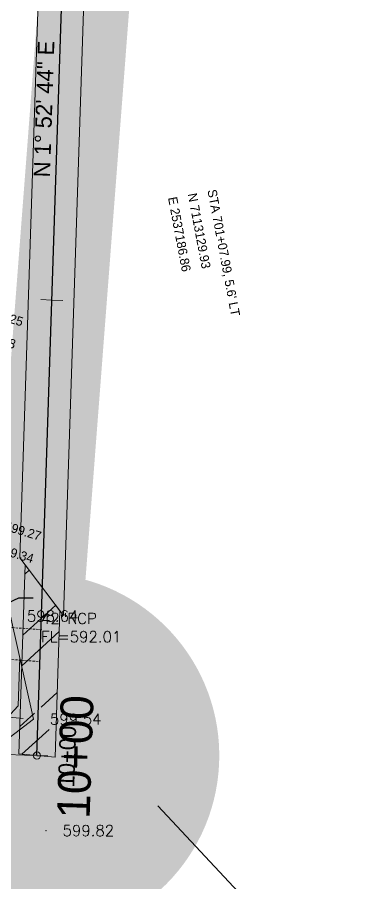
# Model space of a CAD drawing. Extents: x 2536931 to 2538613, y 7112513 to 7131087.
# Drawn here: x 2538275.3 to 2538313.2, y 7123561.5 to 7123656.4 of the extents above; entities that cross this region are included whole.
import ezdxf
from ezdxf.enums import TextEntityAlignment as Align

# ---------------------------------------------------------------- set-up
doc = ezdxf.new("R2010")
doc.units = 0
doc.header["$MEASUREMENT"] = 0
doc.linetypes.add('DASHED2', pattern=[0.375, 0.25, -0.125])
for name, color, linetype, lineweight in [('C-PIPE-CASING', 6, 'Continuous', 13), ('C-PVMT-CONC-REPAIR', 7, 'Continuous', 0), ('C-SSWR-MHOL', 6, 'Continuous', 30), ('C-SSWR-MHOL-200SCALE', 6, 'Continuous', 30), ('C-SSWR-MHOL-20SCALE', 6, 'Continuous', 30), ('C-SSWR-UGND', 1, 'Continuous', 30), ('C-SSWR-UGND-ABAN-20-SCALE', 7, 'Continuous', 13), ('C-WATR-INST-200SCALE', 3, 'Continuous', 30), ('C-WATR-UGND-ABANDON-100', 7, 'Continuous', 13), ('D_ALIGN_WL_20_SCALE', 7, 'Continuous', 30), ('D_ALIGN_WL_40_SCALE', 7, 'Continuous', 30), ('D_ALIGN_WL_POT_20_SCALE', 7, 'Continuous', 0), ('distance', 54, 'Continuous', 0), ('PT', 7, 'Continuous', 0), ('PTELEV', 5, 'Continuous', 0), ('V-STRM-LABL', 252, 'Continuous', 0), ('V-STRM-PIPE', 8, 'Continuous', 0), ('V-TINN-BRKL', 100, 'Continuous', 0), ('V-TOPO-MINR', 8, 'Continuous', 0)]:
    doc.layers.add(name, color=color, linetype=linetype, lineweight=lineweight)
doc.styles.add('PTXT', font='romans.shx')
doc.styles.add('ROMANS', font='romans.shx')
doc.styles.get("Standard").update_dxf_attribs({"font": 'romans.shx'})
doc.styles.add('Style-BRIDGE', font='BRIDGE.shx')
doc.styles.add('Style-DEFAULT', font='DEFAULT.shx')
doc.dimstyles.get("Standard").update_dxf_attribs({"dimtxt": 0.18, "dimasz": 0.18, "dimexe": 0.18, "dimexo": 0.06249999999999999, "dimgap": 0.08999999999999998, "dimtad": 0, "dimtih": 1, "dimtoh": 1, "dimdec": 4, "dimzin": 0, "dimdsep": 46, "dimtxsty": 'Standard', "dimcen": 0.09, "dimadec": 0, "dimazin": 0, "dimtfac": 1, "dimtdec": 4, "dimtofl": 0, "dimtmove": 0, "dimatfit": 3, "dimfxl": 0, "dimtolj": 1, "dimtzin": 0, "dimarcsym": 0})

# ---------------------------------------------------------------- blocks, each defined once
blk = doc.blocks.new('WVP40SC_2')
at = {"layer": 'C-WATR-INST-200SCALE', "extrusion": (0, 0, -1)}
blk.add_solid([(3.999999997322448, -2.999999999708962), (3.99999999802094, 3.000000000116415), (-1.164153218269348e-10, -1.164153218269348e-10)], dxfattribs=at)
at = {"layer": 'C-WATR-INST-200SCALE'}
blk.add_solid([(1.164153218269348e-10, -1.164153218269348e-10), (4, -3), (3.999999998486601, 3.000000000116415)], dxfattribs=at)
blk = doc.blocks.new('GPKLBL')
at = {"insert": (0.6468772630905733, 11.14341957960278), "char_height": 1, "attachment_point": 1, "rotation": 280.67571242994734, "line_spacing_factor": 1.32, "style": 'Style-DEFAULT'}
blk.add_mtext("\\C7;STA 701+07.99, 5.6' LT\\PN 7113129.93\\PE 2537186.86", dxfattribs=at)
blk = doc.blocks.new('GPKLBL_1')
at = {"insert": (8.07444297632901, -21.61231756396592), "char_height": 0.9999999999999994, "attachment_point": 1, "rotation": 343.13630587088005, "line_spacing_factor": 1.559999999999998, "style": 'Style-DEFAULT'}
blk.add_mtext('\\C7;N 7115499.27\\PE 2538039.34', dxfattribs=at)
blk = doc.blocks.new('GPKLBL_2')
at = {"insert": (6.099638751358725, 1.895743264816701), "char_height": 0.9999999999999994, "attachment_point": 1, "rotation": 343.13630587088005, "line_spacing_factor": 1.559999999999998, "style": 'Style-DEFAULT'}
blk.add_mtext('\\C7;N 7115671.25\\PE 2537584.78', dxfattribs=at)

msp = doc.modelspace()

# ---------------------------------------------------------------- hatches: boundary and pattern name
at = {"layer": 'C-PIPE-CASING', "lineweight": 13}
h = msp.add_hatch(dxfattribs=at)
h.set_pattern_fill('ANSI32', color=256, style=0)
h.set_pattern_definition([(222.2855965682266, (2538272.375021275, 7123585.418825117), (6.548572759208457, 15.68809085954543), [14.4, -1.000000000000002]), (222.2855965682266, (2538273.989805015, 7123583.643304497), (6.548572759208457, 15.68809085954543), [14.4, -1.000000000000002])])
h.paths.add_polyline_path([(2538280.023449729, 7123591.348674884), (2538276.192316819, 7123596.388172244), (2538275.511671121, 7123575.632543996), (2538279.496175462, 7123575.279206206)])
at = {"layer": 'C-PVMT-CONC-REPAIR'}
h = msp.add_hatch(dxfattribs=at)
h.set_pattern_fill('CONCR2', style=0)
h.set_pattern_definition([(151.9679639100842, (2538278.347355394, 7123711.307081159), (27.07069814474964, -12.16522685848269), [0.6155599584930781, -50.32164109891192]), (50.62184390461518, (2538277.804009879, 7123711.596372903), (-9.648882562992902, -10.59825473123153), [0.5554208572726925, -137.0612168834544]), (-75.05113481932086, (2538278.15638879, 7123712.025699622), (7.772933018763831, -33.36173632094575), [0.7435595064799292, -91.4725748874671]), (169.9794303808688, (2538280.762674919, 7123714.347368002), (72.9701740294278, -14.12394201754664), [1.280899122686873, -82.14175357466208]), (41.96344610586617, (2538279.501315467, 7123714.570246653), (-57.42430799190015, -52.59953062434486), [1.148474906478642, -140.3304864466586]), (-67.54975845445897, (2538280.355288756, 7123715.338181697), (8.241920404821098, -22.37173855790143), [1.049315310449609, -108.0909543042187]), (149.5398680108228, (2538275.26474577, 7123709.101002915), (62.85230408037764, -35.71219451182249), [1.280946622619382, -92.39049503951424]), (21.73380092450413, (2538274.160592696, 7123709.750364323), (-28.00867291686417, -9.814768667605952), [1.140739897458929, -79.43302776919546]), (-87.66875256686302, (2538275.22024228, 7123710.172774401), (4.959008702420225, -99.30172289921167), [1.050525447007117, -109.3325526857506]), (31.18434612445334, (2538276.331599916, 7123714.83297941), (-18.82877773992853, -10.20651169941874), [0.1601003591501281, -99.15424393744432]), (153.3790817341244, (2538274.508107799, 7123717.39930794), (27.07069814474964, -12.16522685848269), [0.218908656749796, -80.35485900990459]), (153.3790817341244, (2538283.077018246, 7123713.567236103), (27.07069814474964, -12.16522685848269), [0.218680274601986, -80.35508739205241]), (153.3790817341244, (2538280.418225882, 7123711.658608789), (27.07069814474964, -12.16522685848269), [0.218908656749796, -80.35485900990459]), (3.767760275669468, (2538278.555097432, 7123716.984386373), (9.179895176935634, -0.3917430318127899), [0.2009853850408034, -101.4665930535278]), (153.3790817341244, (2538274.79381841, 7123712.120826913), (27.07069814474964, -12.16522685848269), [0.218680274601986, -80.35508739205241]), (153.3790817341244, (2538279.364941686, 7123708.326235681), (27.07069814474964, -12.16522685848269), [0.218807135395535, -80.35496053125885]), (151.9679639100842, (2538281.695708729, 7123708.271062754), (27.07069814474964, -12.16522685848269), [0.6156681330067361, -50.32153292439826]), (50.62184390461518, (2538281.15226773, 7123708.560405336), (-9.648882562992902, -10.59825473123153), [0.5556420276079373, -137.0609957131191]), (-75.05113481932086, (2538281.50478696, 7123708.989903015), (7.772933018763831, -33.36173632094575), [0.7437623563411168, -91.47237203760591]), (151.9679639100842, (2538277.007707716, 7123717.137248666), (27.07069814474964, -12.16522685848269), [0.6155599584930781, -50.32164109891192]), (50.62184390461518, (2538276.464362201, 7123717.42654041), (-9.648882562992902, -10.59825473123153), [0.5554208572726925, -137.0612168834544]), (-75.05113481932086, (2538276.816741113, 7123717.85586713), (7.772933018763831, -33.36173632094575), [0.7435595064799284, -91.4725748874671]), (31.18434612445334, (2538282.498891572, 7123710.210832701), (-18.82877773992853, -10.20651169941874), [0.1601003591501281, -99.15424393744432]), (31.18434612445334, (2538282.233256876, 7123717.238047901), (-18.82877773992853, -10.20651169941874), [0.1602390791910638, -99.15410521740338])])
h.paths.add_polyline_path([(2538279.131857181, 7123703.745352442), (2538275.628269722, 7123597.130123494), (2538280.423678298, 7123590.822211601), (2538284.129159592, 7123703.581131193), (2538286.627810797, 7123703.499020569), (2538288.453918831, 7123711.038610515), (2538286.194604961, 7123712.108891242), (2538293.894521412, 7123728.36306418), (2538296.153835282, 7123727.292783452), (2538298.737490897, 7123732.746762785), (2538298.943669096, 7123738.778235029), (2538296.445128476, 7123738.863644459), (2538298.474773682, 7123798.238247633), (2538300.973314302, 7123798.152838202), (2538301.198251095, 7123804.733068475), (2538297.593043081, 7123810.242378973), (2538296.812194624, 7123809.731403758), (2538290.260143057, 7123829.754348995), (2538292.791352006, 7123830.057609117), (2538292.196563557, 7123835.022105737), (2538289.665354607, 7123834.718845615), (2538306.472808268, 7124050.414702145), (2538308.965252858, 7124050.220485864), (2538309.257364159, 7124055.428443755), (2538306.758834331, 7124055.5141683), (2538309.742048489, 7124142.463006322), (2538312.240578317, 7124142.377281778), (2538311.348752736, 7124148.932301639), (2538308.963940735, 7124148.182187167), (2538297.234579028, 7124185.472925629), (2538296.724917807, 7124170.429149997), (2538304.194316733, 7124146.681958225), (2538301.809504732, 7124145.931843753), (2538302.246459004, 7124142.720179955), (2538304.744988833, 7124142.634455411), (2538301.761774675, 7124055.68561739), (2538299.263244846, 7124055.771341935), (2538298.995474496, 7124050.997350986), (2538301.487919087, 7124050.803134706), (2538284.602936709, 7123834.112325374), (2538282.071379903, 7123833.809023577), (2538282.666168352, 7123828.844526957), (2538285.197725158, 7123829.147828753), (2538292.479151779, 7123806.895927195), (2538289.225411252, 7123804.766729462), (2538290.979151822, 7123798.494475922), (2538293.477692442, 7123798.409066491), (2538291.448047236, 7123739.034463318), (2538288.949506616, 7123739.119872747), (2538287.116579801, 7123731.573906364), (2538289.375893672, 7123730.503625635), (2538281.675977221, 7123714.249452698), (2538279.416663351, 7123715.319733425), (2538276.831533934, 7123709.862642966), (2538276.633205976, 7123703.827463068)])
at = {"layer": 'C-SSWR-MHOL'}
h = msp.add_hatch(color=256, dxfattribs=at)
edge = h.paths.add_edge_path()
edge.add_arc((2538277.503923286, 7123575.455875049), 4, 87.51717387362392, 447.5171738736239)
at = {"layer": 'C-SSWR-MHOL-200SCALE'}
h = msp.add_hatch(color=256, dxfattribs=at)
edge = h.paths.add_edge_path()
edge.add_arc((2538277.503923286, 7123575.45587505), 20, 87.51717387362392, 447.5171738736239)
at = {"layer": 'C-SSWR-MHOL-20SCALE'}
h = msp.add_hatch(color=256, dxfattribs=at)
edge = h.paths.add_edge_path()
edge.add_arc((2538277.503923286, 7123575.45587505), 2, 87.51717387362392, 447.5171738736239)

# ---------------------------------------------------------------- linework, layer by layer
at = {"layer": 'C-PIPE-CASING', "lineweight": 13, "flags": 128}
msp.add_lwpolyline([(2538276.192316819, 7123596.388172244), (2538275.511671121, 7123575.632543996), (2538279.496175462, 7123575.279206206), (2538280.023449729, 7123591.348674884)], close=True, dxfattribs=at)
at = {"layer": 'C-PVMT-CONC-REPAIR', "color": 7, "lineweight": 13, "flags": 128}
msp.add_lwpolyline([(2538293.477692442, 7123798.409066491), (2538291.448047236, 7123739.034463318), (2538288.949506616, 7123739.119872747), (2538287.116579801, 7123731.573906364), (2538289.375893672, 7123730.503625635), (2538281.675977221, 7123714.249452698), (2538279.416663351, 7123715.319733425), (2538276.831533934, 7123709.862642966), (2538276.633205976, 7123703.827463068), (2538279.131857181, 7123703.745352442), (2538275.628269722, 7123597.130123494), (2538280.423678298, 7123590.822211601), (2538284.129159592, 7123703.581131193), (2538286.627810797, 7123703.499020569), (2538288.453918831, 7123711.038610515), (2538286.194604961, 7123712.108891242), (2538293.894521412, 7123728.36306418), (2538296.153835282, 7123727.292783452), (2538298.737490897, 7123732.746762785), (2538298.943669096, 7123738.778235029), (2538296.445128476, 7123738.863644459), (2538298.474773682, 7123798.238247633)], dxfattribs=at)
at = {"layer": 'C-SSWR-UGND', "flags": 128}
msp.add_lwpolyline([(2538277.503923286, 7123575.45587505), (2538281.864344337, 7123708.384417925)], dxfattribs=at)
at = {"layer": 'C-SSWR-UGND', "extrusion": (0, 0, -1)}
msp.add_solid([(-2538276.870368835, 7123618.577270308), (-2538278.745943487, 7123613.319176238), (-2538280.980760909, 7123618.434928834)], dxfattribs=at)
at = {"layer": 'C-SSWR-UGND-ABAN-20-SCALE'}
msp.add_line((2538271.773149271, 7123579.901220853), (2538275.998674295, 7123579.520513252), dxfattribs=at)
at = {"layer": 'C-WATR-UGND-ABANDON-100'}
msp.add_line((2538290.746821512, 7123569.949293861), (2538305.261520892, 7123554.479209767), dxfattribs=at)
at = {"layer": 'D_ALIGN_WL_20_SCALE', "color": 2, "lineweight": 13}
for p, q in [((2538279.143178798, 7123625.428996289), (2538277.943823889, 7123625.468338422)), ((2538279.143178798, 7123625.428996289), (2538280.342533706, 7123625.389654158)), ((2538277.5039233, 7123575.455875099), (2538276.304568392, 7123575.495217232)), ((2538277.5039233, 7123575.455875099), (2538278.703278209, 7123575.416532967))]:
    msp.add_line(p, q, dxfattribs=at)
at = {"layer": 'D_ALIGN_WL_40_SCALE', "color": 2}
for q in [(2538276.304568392, 7123575.495217232), (2538278.703278209, 7123575.416532967)]:
    msp.add_line((2538277.5039233, 7123575.455875099), q, dxfattribs=at)
at = {"layer": 'D_ALIGN_WL_POT_20_SCALE', "color": 2, "lineweight": 13}
msp.add_line((2538277.104138331, 7123575.468989144), (2538257.511541477, 7123576.111680089), dxfattribs=at)
msp.add_circle((2538277.5039233, 7123575.455875099), 0.4, dxfattribs=at)
at = {"layer": 'distance', "color": 7, "linetype": 'Continuous', "lineweight": 0, "const_width": 10}
msp.add_lwpolyline([(2538277.277998178, 7123587.812437319), (2538294.218303455, 7123808.766175141), (2538286.915053127, 7123873.000587315), (2538303.712486308, 7124040.156179941), (2538308.18434886, 7124156.112563645), (2538295.086093922, 7124179.586585416)], dxfattribs=at)
at = {"layer": 'PT'}
for p in [(2538277.123, 7123579.451, 599.5409999997355), (2538278.511, 7123567.229, 599.8169999998063)]:
    msp.add_point(p, dxfattribs=at)
at = {"layer": 'V-STRM-PIPE', "linetype": 'DASHED2'}
for points in [[(2538267.31419122, 7123590.01573214), (2538278.086808036, 7123589.262437389)], [(2538266.902660488, 7123586.535962529), (2538277.842660377, 7123585.770963214)]]:
    msp.add_lwpolyline(points, dxfattribs=at)
at = {"layer": 'V-TINN-BRKL'}
msp.add_polyline3d([(2538227.849, 7123598.196, 598.8449999997392), (2538233.38, 7123608.018, 597.8139999997802), (2538239.391, 7123619.683, 597.8769999998622), (2538250.695, 7123615.506, 599.3789999997243), (2538251.1, 7123611.715, 598.7689999998547), (2538266.49, 7123602.51, 599.4359999997541), (2538274.595, 7123590.753, 598.6369999996386), (2538277.123, 7123579.451, 599.5409999997355), (2538264.803, 7123570.025, 599.0600000000559), (2538252.291, 7123564.814, 599.1539999996312), (2538245.552, 7123562.327, 599.3589999997057)], dxfattribs=at)
at = {"layer": 'V-TOPO-MINR', "elevation": 599, "flags": 128}
msp.add_lwpolyline([(2538275.610115044, 7123586.214696901), (2538275.430038976, 7123580.915479898), (2538270.872525135, 7123575.989533657), (2538264.768522643, 7123570.178609489), (2538252.431889325, 7123565.225347416), (2538246.864948655, 7123563.454645586), (2538245.52282352, 7123563.319787347), (2538236.709195653, 7123569.028753348), (2538231.573782384, 7123576.728637383)], dxfattribs=at)

# ---------------------------------------------------------------- block references
at = {"color": 32, "linetype": 'Continuous'}
msp.add_blockref('GPKLBL', (2538296.536131985, 7123626.501302478), dxfattribs=at)
at = {"color": 7, "linetype": 'Continuous', "lineweight": 0}
for name in ['GPKLBL_2', 'GPKLBL_1']:
    msp.add_blockref(name, (2538261.961235987, 7123624.020588042), dxfattribs=at)
at = {"layer": 'C-WATR-INST-200SCALE', "xscale": 5.000000000000001, "yscale": 5.000000000000001, "zscale": 5.000000000000001, "rotation": 88.17507456812496}
msp.add_blockref('WVP40SC_2', (2538264.446119234, 7123594.016424776), dxfattribs=at)

# ---------------------------------------------------------------- texts
at = {"layer": 'D_ALIGN_WL_20_SCALE', "color": 2, "lineweight": 13, "style": 'Style-BRIDGE'}
for s, p in [('N 1%%d 52\' 44" E', (2538277.372798206, 7123646.411221887)), ('10+00', (2538279.902633117, 7123575.377190835))]:
    msp.add_text(s, height=1.8, rotation=88.12121487208647, dxfattribs=at).set_placement(p, align=Align.TOP_CENTER)
at = {"layer": 'D_ALIGN_WL_40_SCALE', "color": 2, "style": 'Style-BRIDGE'}
msp.add_text('10+00', height=3.600000000000001, rotation=88.12121487208647, dxfattribs=at).set_placement((2538279.902633117, 7123575.377190836), align=Align.TOP_CENTER)
at = {"layer": 'PTELEV', "style": 'PTXT'}
for s, p in [('598.64', (2538276.395000003, 7123590.152999997, 598.6369999996386)), ('599.54', (2538278.922999999, 7123578.851000004, 599.5409999997355)), ('599.82', (2538280.311000004, 7123566.629000001, 599.8169999998063))]:
    msp.add_text(s, height=1.2, dxfattribs=at).set_placement(p)
at = {"layer": 'V-STRM-LABL', "insert": (2538277.958786551, 7123591.090542524), "char_height": 1.2, "attachment_point": 1, "style": 'ROMANS'}
msp.add_mtext('42"RCP\\PFL=592.01', dxfattribs=at)

# ---------------------------------------------------------------- leaders
at = {"layer": 'V-STRM-LABL'}
msp.add_leader([(2538266.565022623, 7123588.667772554), (2538275.529705143, 7123592.759645061), (2538277.105195396, 7123592.759645061)], dimstyle='Standard', override={"dimscale": 20, "dimtxt": 0.06, "dimasz": 0.06}, dxfattribs=at)

doc.saveas('drawing.dxf')
